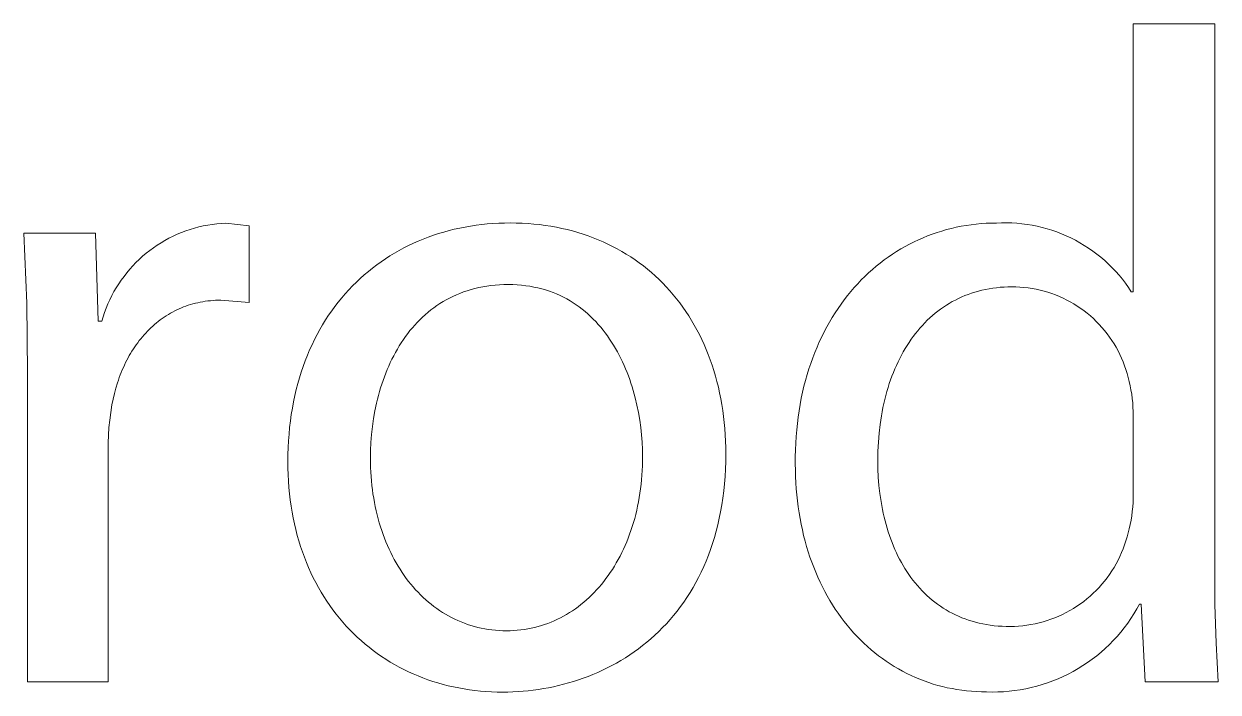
# Model space of a CAD drawing. Header units: millimetres. Extents: x -582 to 3448, y -204 to 2611.
# Drawn here: x 1984.7 to 2036.8, y -27.3 to 1.8 of the extents above; entities that cross this region are included whole.
import ezdxf

# ---------------------------------------------------------------- set-up
doc = ezdxf.new("R2010")
doc.units = ezdxf.units.MM
doc.header["$MEASUREMENT"] = 0
doc.layers.add('Domyślny', color=7, linetype='Continuous', true_color=0x000000)

msp = doc.modelspace()

# ---------------------------------------------------------------- linework, layer by layer
at = {"layer": 'Domyślny', "color": 18, "lineweight": 15, "true_color": 0x000000}
for p, q in [((2033.072, -9.889), (2033.072, 1.774)), ((2033.072, 1.774), (2036.629, 1.774)), ((2036.629, 1.774), (2036.629, -21.82)), ((1991.6, -7.31), (1991.786, -7.24)), ((1991.786, -7.24), (1991.974, -7.176)), ((1991.974, -7.176), (1992.165, -7.118)), ((1992.165, -7.118), (1992.357, -7.067)), ((1992.357, -7.067), (1992.551, -7.022)), ((1992.551, -7.022), (1992.747, -6.984)), ((1992.747, -6.984), (1992.943, -6.953)), ((1992.943, -6.953), (1993.141, -6.929)), ((1993.141, -6.929), (1993.339, -6.911)), ((1993.339, -6.911), (1993.538, -6.9)), ((1993.538, -6.9), (1994.545, -7.021)), ((1994.545, -7.021), (1994.545, -10.362)), ((2003.03, -7.289), (2003.26, -7.226)), ((2003.26, -7.226), (2003.492, -7.169)), ((2003.492, -7.169), (2003.726, -7.116)), ((2003.726, -7.116), (2003.963, -7.07)), ((2003.963, -7.07), (2004.201, -7.028)), ((2004.201, -7.028), (2004.442, -6.992)), ((2004.442, -6.992), (2004.685, -6.962)), ((2004.685, -6.962), (2004.93, -6.937)), ((2004.93, -6.937), (2005.177, -6.917)), ((2005.177, -6.917), (2005.425, -6.903)), ((2005.425, -6.903), (2005.676, -6.895)), ((2005.676, -6.895), (2005.928, -6.892)), ((2005.928, -6.892), (2006.19, -6.895)), ((2006.19, -6.895), (2006.448, -6.904)), ((2006.448, -6.904), (2006.705, -6.919)), ((2006.705, -6.919), (2006.958, -6.939)), ((2006.958, -6.939), (2007.208, -6.966)), ((2007.208, -6.966), (2007.456, -6.998)), ((2007.456, -6.998), (2007.701, -7.035)), ((2007.701, -7.035), (2007.942, -7.079)), ((2007.942, -7.079), (2008.181, -7.128)), ((2008.181, -7.128), (2008.416, -7.182)), ((2008.416, -7.182), (2008.649, -7.242)), ((2008.649, -7.242), (2008.878, -7.308)), ((2024.526, -7.308), (2024.733, -7.243)), ((2024.733, -7.243), (2024.941, -7.183)), ((2024.941, -7.183), (2025.151, -7.129)), ((2025.151, -7.129), (2025.363, -7.08)), ((2025.363, -7.08), (2025.577, -7.037)), ((2025.577, -7.037), (2025.792, -7)), ((2025.792, -7), (2026.009, -6.968)), ((2026.009, -6.968), (2026.227, -6.942)), ((2026.227, -6.942), (2026.447, -6.922)), ((2026.447, -6.922), (2026.668, -6.908)), ((2026.668, -6.908), (2026.89, -6.899)), ((2026.89, -6.899), (2027.114, -6.896)), ((2027.114, -6.896), (2027.337, -6.886)), ((2027.337, -6.886), (2027.56, -6.884)), ((2027.56, -6.884), (2027.783, -6.89)), ((2027.783, -6.89), (2028.005, -6.903)), ((2028.005, -6.903), (2028.228, -6.924)), ((2028.228, -6.924), (2028.449, -6.953)), ((2028.449, -6.953), (2028.669, -6.989)), ((2028.669, -6.989), (2028.888, -7.032)), ((2028.888, -7.032), (2029.105, -7.084)), ((2029.105, -7.084), (2029.32, -7.142)), ((2029.32, -7.142), (2029.533, -7.208)), ((2029.533, -7.208), (2029.744, -7.281)), ((2029.744, -7.281), (2029.952, -7.361)), ((1984.865, -10.388), (1984.734, -7.343)), ((1984.734, -7.343), (1987.848, -7.343)), ((1987.848, -7.343), (1987.968, -11.168)), ((1990.542, -7.862), (1990.71, -7.755)), ((1990.71, -7.755), (1990.882, -7.654)), ((1990.882, -7.654), (1991.057, -7.559)), ((1991.057, -7.559), (1991.235, -7.47)), ((1991.235, -7.47), (1991.416, -7.387)), ((1991.416, -7.387), (1991.6, -7.31)), ((2001.497, -7.877), (2001.708, -7.778)), ((2001.708, -7.778), (2001.921, -7.683)), ((2001.921, -7.683), (2002.138, -7.594)), ((2002.138, -7.594), (2002.357, -7.51)), ((2002.357, -7.51), (2002.579, -7.431)), ((2002.579, -7.431), (2002.803, -7.358)), ((2002.803, -7.358), (2003.03, -7.289)), ((2008.878, -7.308), (2009.104, -7.379)), ((2009.104, -7.379), (2009.327, -7.455)), ((2009.327, -7.455), (2009.546, -7.536)), ((2009.546, -7.536), (2009.762, -7.623)), ((2009.762, -7.623), (2009.975, -7.714)), ((2009.975, -7.714), (2010.184, -7.811)), ((2023.332, -7.811), (2023.525, -7.714)), ((2023.525, -7.714), (2023.721, -7.622)), ((2023.721, -7.622), (2023.919, -7.535)), ((2023.919, -7.535), (2024.119, -7.454)), ((2024.119, -7.454), (2024.322, -7.378)), ((2024.322, -7.378), (2024.526, -7.308)), ((2029.952, -7.361), (2030.158, -7.449)), ((2030.158, -7.449), (2030.36, -7.543)), ((2030.36, -7.543), (2030.559, -7.644)), ((2030.559, -7.644), (2030.754, -7.752)), ((2030.754, -7.752), (2030.945, -7.867)), ((1989.909, -8.344), (1990.061, -8.215)), ((1990.061, -8.215), (1990.217, -8.092)), ((1990.217, -8.092), (1990.378, -7.974)), ((1990.378, -7.974), (1990.542, -7.862)), ((2000.491, -8.452), (2000.686, -8.327)), ((2000.686, -8.327), (2000.884, -8.207)), ((2000.884, -8.207), (2001.085, -8.092)), ((2001.085, -8.092), (2001.29, -7.982)), ((2001.29, -7.982), (2001.497, -7.877)), ((2010.184, -7.811), (2010.39, -7.913)), ((2010.39, -7.913), (2010.593, -8.02)), ((2010.593, -8.02), (2010.791, -8.132)), ((2010.791, -8.132), (2010.986, -8.249)), ((2010.986, -8.249), (2011.178, -8.371)), ((2022.404, -8.375), (2022.585, -8.252)), ((2022.585, -8.252), (2022.767, -8.134)), ((2022.767, -8.134), (2022.953, -8.021)), ((2022.953, -8.021), (2023.141, -7.914)), ((2023.141, -7.914), (2023.332, -7.811)), ((2030.945, -7.867), (2031.133, -7.988)), ((2031.133, -7.988), (2031.316, -8.115)), ((2031.316, -8.115), (2031.495, -8.249)), ((2031.495, -8.249), (2031.669, -8.389)), ((1989.347, -8.908), (1989.481, -8.76)), ((1989.481, -8.76), (1989.619, -8.616)), ((1989.619, -8.616), (1989.762, -8.478)), ((1989.762, -8.478), (1989.909, -8.344)), ((1999.927, -8.857), (2000.112, -8.717)), ((2000.112, -8.717), (2000.3, -8.582)), ((2000.3, -8.582), (2000.491, -8.452)), ((2011.178, -8.371), (2011.366, -8.498)), ((2011.366, -8.498), (2011.55, -8.629)), ((2011.55, -8.629), (2011.73, -8.765)), ((2011.73, -8.765), (2011.906, -8.906)), ((2021.713, -8.917), (2021.881, -8.774)), ((2021.881, -8.774), (2022.053, -8.636)), ((2022.053, -8.636), (2022.227, -8.503)), ((2022.227, -8.503), (2022.404, -8.375)), ((2031.669, -8.389), (2031.838, -8.534)), ((2031.838, -8.534), (2032.002, -8.686)), ((2032.002, -8.686), (2032.16, -8.842)), ((2032.16, -8.842), (2032.314, -9.005)), ((1988.979, -9.378), (1989.097, -9.217)), ((1989.097, -9.217), (1989.219, -9.06)), ((1989.219, -9.06), (1989.347, -8.908)), ((1999.226, -9.465), (1999.395, -9.306)), ((1999.395, -9.306), (1999.569, -9.151)), ((1999.569, -9.151), (1999.746, -9.001)), ((1999.746, -9.001), (1999.927, -8.857)), ((2011.906, -8.906), (2012.079, -9.051)), ((2012.079, -9.051), (2012.247, -9.201)), ((2012.247, -9.201), (2012.412, -9.356)), ((2012.412, -9.356), (2012.572, -9.515)), ((2021.227, -9.376), (2021.386, -9.218)), ((2021.386, -9.218), (2021.548, -9.065)), ((2021.548, -9.065), (2021.713, -8.917)), ((2032.314, -9.005), (2032.461, -9.172)), ((2032.461, -9.172), (2032.603, -9.344)), ((2032.603, -9.344), (2032.739, -9.521)), ((1988.566, -10.058), (1988.661, -9.883)), ((1988.661, -9.883), (1988.761, -9.711)), ((1988.761, -9.711), (1988.867, -9.542)), ((1988.867, -9.542), (1988.979, -9.378)), ((1998.74, -9.973), (1998.898, -9.799)), ((1998.898, -9.799), (1999.06, -9.63)), ((1999.06, -9.63), (1999.226, -9.465)), ((2004.056, -9.844), (2003.895, -9.898)), ((2004.22, -9.794), (2004.056, -9.844)), ((2004.387, -9.749), (2004.22, -9.794)), ((2004.558, -9.709), (2004.387, -9.749)), ((2004.732, -9.675), (2004.558, -9.709)), ((2004.909, -9.645), (2004.732, -9.675)), ((2005.09, -9.62), (2004.909, -9.645)), ((2005.274, -9.601), (2005.09, -9.62)), ((2005.462, -9.587), (2005.274, -9.601)), ((2005.653, -9.579), (2005.462, -9.587)), ((2005.847, -9.576), (2005.653, -9.579)), ((2006.042, -9.579), (2005.847, -9.576)), ((2006.234, -9.588), (2006.042, -9.579)), ((2006.421, -9.603), (2006.234, -9.588)), ((2006.605, -9.624), (2006.421, -9.603)), ((2006.786, -9.65), (2006.605, -9.624)), ((2006.962, -9.682), (2006.786, -9.65)), ((2007.135, -9.72), (2006.962, -9.682)), ((2007.305, -9.762), (2007.135, -9.72)), ((2007.471, -9.81), (2007.305, -9.762)), ((2007.633, -9.863), (2007.471, -9.81)), ((2007.792, -9.921), (2007.633, -9.863)), ((2012.572, -9.515), (2012.729, -9.678)), ((2012.729, -9.678), (2012.881, -9.846)), ((2012.881, -9.846), (2013.029, -10.018)), ((2020.627, -10.055), (2020.772, -9.878)), ((2020.772, -9.878), (2020.92, -9.706)), ((2020.92, -9.706), (2021.072, -9.538)), ((2021.072, -9.538), (2021.227, -9.376)), ((2026.329, -9.86), (2026.179, -9.903)), ((2026.482, -9.821), (2026.329, -9.86)), ((2026.637, -9.787), (2026.482, -9.821)), ((2026.794, -9.757), (2026.637, -9.787)), ((2026.954, -9.732), (2026.794, -9.757)), ((2027.115, -9.711), (2026.954, -9.732)), ((2027.279, -9.695), (2027.115, -9.711)), ((2027.446, -9.683), (2027.279, -9.695)), ((2027.614, -9.676), (2027.446, -9.683)), ((2027.785, -9.674), (2027.614, -9.676)), ((2027.962, -9.676), (2027.785, -9.674)), ((2028.14, -9.685), (2027.962, -9.676)), ((2028.317, -9.699), (2028.14, -9.685)), ((2028.493, -9.72), (2028.317, -9.699)), ((2028.669, -9.746), (2028.493, -9.72)), ((2028.843, -9.779), (2028.669, -9.746)), ((2029.017, -9.817), (2028.843, -9.779)), ((2029.189, -9.862), (2029.017, -9.817)), ((2029.359, -9.912), (2029.189, -9.862)), ((2032.739, -9.521), (2032.868, -9.703)), ((2032.868, -9.703), (2032.992, -9.889)), ((1984.895, -13.436), (1984.865, -10.388)), ((1988.396, -10.418), (1988.478, -10.236)), ((1988.478, -10.236), (1988.566, -10.058)), ((1992.208, -10.389), (1992.103, -10.416)), ((1992.315, -10.364), (1992.208, -10.389)), ((1992.422, -10.341), (1992.315, -10.364)), ((1992.531, -10.321), (1992.422, -10.341)), ((1992.641, -10.304), (1992.531, -10.321)), ((1992.752, -10.289), (1992.641, -10.304)), ((1992.864, -10.277), (1992.752, -10.289)), ((1992.977, -10.267), (1992.864, -10.277)), ((1993.091, -10.261), (1992.977, -10.267)), ((1993.207, -10.256), (1993.091, -10.261)), ((1993.323, -10.255), (1993.207, -10.256)), ((1994.545, -10.362), (1993.323, -10.255)), ((1998.291, -10.523), (1998.437, -10.335)), ((1998.437, -10.335), (1998.586, -10.151)), ((1998.586, -10.151), (1998.74, -9.973)), ((2002.863, -10.404), (2002.729, -10.493)), ((2003.001, -10.319), (2002.863, -10.404)), ((2003.141, -10.238), (2003.001, -10.319)), ((2003.286, -10.161), (2003.141, -10.238)), ((2003.433, -10.089), (2003.286, -10.161)), ((2003.584, -10.021), (2003.433, -10.089)), ((2003.738, -9.957), (2003.584, -10.021)), ((2003.895, -9.898), (2003.738, -9.957)), ((2007.947, -9.984), (2007.792, -9.921)), ((2008.099, -10.052), (2007.947, -9.984)), ((2008.247, -10.124), (2008.099, -10.052)), ((2008.392, -10.201), (2008.247, -10.124)), ((2008.534, -10.282), (2008.392, -10.201)), ((2008.672, -10.367), (2008.534, -10.282)), ((2008.807, -10.457), (2008.672, -10.367)), ((2013.029, -10.018), (2013.173, -10.195)), ((2013.173, -10.195), (2013.313, -10.375)), ((2013.313, -10.375), (2013.449, -10.56)), ((2020.349, -10.422), (2020.486, -10.236)), ((2020.486, -10.236), (2020.627, -10.055)), ((2025.062, -10.394), (2024.933, -10.473)), ((2025.193, -10.318), (2025.062, -10.394)), ((2025.327, -10.247), (2025.193, -10.318)), ((2025.463, -10.179), (2025.327, -10.247)), ((2025.601, -10.116), (2025.463, -10.179)), ((2025.742, -10.056), (2025.601, -10.116)), ((2025.885, -10.001), (2025.742, -10.056)), ((2026.031, -9.95), (2025.885, -10.001)), ((2026.179, -9.903), (2026.031, -9.95)), ((2029.528, -9.968), (2029.359, -9.912)), ((2029.694, -10.029), (2029.528, -9.968)), ((2029.858, -10.097), (2029.694, -10.029)), ((2030.02, -10.17), (2029.858, -10.097)), ((2030.18, -10.248), (2030.02, -10.17)), ((2030.336, -10.332), (2030.18, -10.248)), ((2030.49, -10.421), (2030.336, -10.332)), ((2032.992, -9.889), (2033.072, -9.889)), ((1988.186, -10.977), (1988.25, -10.788)), ((1988.25, -10.788), (1988.32, -10.602)), ((1988.32, -10.602), (1988.396, -10.418)), ((1991.029, -10.877), (1990.939, -10.933)), ((1991.12, -10.824), (1991.029, -10.877)), ((1991.213, -10.773), (1991.12, -10.824)), ((1991.306, -10.724), (1991.213, -10.773)), ((1991.402, -10.677), (1991.306, -10.724)), ((1991.498, -10.633), (1991.402, -10.677)), ((1991.596, -10.591), (1991.498, -10.633)), ((1991.695, -10.551), (1991.596, -10.591)), ((1991.795, -10.514), (1991.695, -10.551)), ((1991.897, -10.479), (1991.795, -10.514)), ((1991.999, -10.446), (1991.897, -10.479)), ((1992.103, -10.416), (1991.999, -10.446)), ((1997.882, -11.115), (1998.014, -10.913)), ((1998.014, -10.913), (1998.15, -10.715)), ((1998.15, -10.715), (1998.291, -10.523)), ((2002.223, -10.887), (2002.105, -10.994)), ((2002.345, -10.783), (2002.223, -10.887)), ((2002.47, -10.682), (2002.345, -10.783)), ((2002.597, -10.585), (2002.47, -10.682)), ((2002.729, -10.493), (2002.597, -10.585)), ((2008.938, -10.55), (2008.807, -10.457)), ((2009.066, -10.648), (2008.938, -10.55)), ((2009.191, -10.749), (2009.066, -10.648)), ((2009.312, -10.854), (2009.191, -10.749)), ((2009.43, -10.963), (2009.312, -10.854)), ((2013.449, -10.56), (2013.58, -10.749)), ((2013.58, -10.749), (2013.707, -10.942)), ((2019.961, -11.008), (2020.086, -10.808)), ((2020.086, -10.808), (2020.216, -10.613)), ((2020.216, -10.613), (2020.349, -10.422)), ((2024.327, -10.925), (2024.214, -11.027)), ((2024.444, -10.827), (2024.327, -10.925)), ((2024.562, -10.733), (2024.444, -10.827)), ((2024.683, -10.643), (2024.562, -10.733)), ((2024.807, -10.556), (2024.683, -10.643)), ((2024.933, -10.473), (2024.807, -10.556)), ((2030.641, -10.515), (2030.49, -10.421)), ((2030.788, -10.614), (2030.641, -10.515)), ((2030.932, -10.718), (2030.788, -10.614)), ((2031.072, -10.827), (2030.932, -10.718)), ((2031.208, -10.941), (2031.072, -10.827)), ((1987.968, -11.168), (1988.13, -11.168)), ((1988.13, -11.168), (1988.186, -10.977)), ((1990.349, -11.383), (1990.27, -11.456)), ((1990.429, -11.312), (1990.349, -11.383)), ((1990.51, -11.244), (1990.429, -11.312)), ((1990.593, -11.178), (1990.51, -11.244)), ((1990.678, -11.113), (1990.593, -11.178)), ((1990.763, -11.051), (1990.678, -11.113)), ((1990.85, -10.991), (1990.763, -11.051)), ((1990.939, -10.933), (1990.85, -10.991)), ((1997.631, -11.532), (1997.754, -11.321)), ((1997.754, -11.321), (1997.882, -11.115)), ((2001.769, -11.337), (2001.663, -11.458)), ((2001.878, -11.22), (2001.769, -11.337)), ((2001.99, -11.105), (2001.878, -11.22)), ((2002.105, -10.994), (2001.99, -11.105)), ((2009.545, -11.075), (2009.43, -10.963)), ((2009.656, -11.19), (2009.545, -11.075)), ((2009.765, -11.309), (2009.656, -11.19)), ((2009.87, -11.431), (2009.765, -11.309)), ((2009.972, -11.556), (2009.87, -11.431)), ((2013.707, -10.942), (2013.829, -11.139)), ((2013.829, -11.139), (2013.947, -11.34)), ((2013.947, -11.34), (2014.06, -11.545)), ((2019.609, -11.634), (2019.722, -11.421)), ((2019.722, -11.421), (2019.84, -11.212)), ((2019.84, -11.212), (2019.961, -11.008)), ((2023.889, -11.351), (2023.785, -11.466)), ((2023.994, -11.24), (2023.889, -11.351)), ((2024.103, -11.131), (2023.994, -11.24)), ((2024.214, -11.027), (2024.103, -11.131)), ((2031.341, -11.059), (2031.208, -10.941)), ((2031.469, -11.182), (2031.341, -11.059)), ((2031.593, -11.309), (2031.469, -11.182)), ((2031.713, -11.441), (2031.593, -11.309)), ((2031.828, -11.576), (2031.713, -11.441)), ((1989.829, -11.932), (1989.761, -12.017)), ((1989.899, -11.847), (1989.829, -11.932)), ((1989.97, -11.765), (1989.899, -11.847)), ((1990.043, -11.685), (1989.97, -11.765)), ((1990.117, -11.606), (1990.043, -11.685)), ((1990.193, -11.53), (1990.117, -11.606)), ((1990.27, -11.456), (1990.193, -11.53)), ((1997.29, -12.193), (1997.399, -11.968)), ((1997.399, -11.968), (1997.513, -11.748)), ((1997.513, -11.748), (1997.631, -11.532)), ((2001.364, -11.839), (2001.271, -11.972)), ((2001.461, -11.709), (2001.364, -11.839)), ((2001.56, -11.582), (2001.461, -11.709)), ((2001.663, -11.458), (2001.56, -11.582)), ((2010.071, -11.683), (2009.972, -11.556)), ((2010.166, -11.814), (2010.071, -11.683)), ((2010.259, -11.947), (2010.166, -11.814)), ((2010.348, -12.082), (2010.259, -11.947)), ((2014.06, -11.545), (2014.169, -11.754)), ((2014.169, -11.754), (2014.273, -11.966)), ((2014.273, -11.966), (2014.373, -12.182)), ((2019.396, -12.074), (2019.501, -11.852)), ((2019.501, -11.852), (2019.609, -11.634)), ((2023.399, -11.959), (2023.309, -12.09)), ((2023.492, -11.831), (2023.399, -11.959)), ((2023.587, -11.706), (2023.492, -11.831)), ((2023.685, -11.585), (2023.587, -11.706)), ((2023.785, -11.466), (2023.685, -11.585)), ((2031.938, -11.715), (2031.828, -11.576)), ((2032.044, -11.858), (2031.938, -11.715)), ((2032.145, -12.004), (2032.044, -11.858)), ((1989.444, -12.474), (1989.386, -12.57)), ((1989.504, -12.379), (1989.444, -12.474)), ((1989.566, -12.286), (1989.504, -12.379)), ((1989.63, -12.195), (1989.566, -12.286)), ((1989.695, -12.105), (1989.63, -12.195)), ((1989.761, -12.017), (1989.695, -12.105)), ((1997.087, -12.655), (1997.186, -12.422)), ((1997.186, -12.422), (1997.29, -12.193)), ((2001.009, -12.385), (2000.928, -12.528)), ((2001.093, -12.245), (2001.009, -12.385)), ((2001.181, -12.107), (2001.093, -12.245)), ((2001.271, -11.972), (2001.181, -12.107)), ((2010.435, -12.22), (2010.348, -12.082)), ((2010.518, -12.361), (2010.435, -12.22)), ((2010.598, -12.503), (2010.518, -12.361)), ((2014.373, -12.182), (2014.468, -12.403)), ((2014.468, -12.403), (2014.558, -12.626)), ((2019.201, -12.531), (2019.297, -12.3)), ((2019.297, -12.3), (2019.396, -12.074)), ((2023.138, -12.362), (2023.056, -12.502)), ((2023.222, -12.225), (2023.138, -12.362)), ((2023.309, -12.09), (2023.222, -12.225)), ((2032.24, -12.154), (2032.145, -12.004)), ((2032.331, -12.306), (2032.24, -12.154)), ((2032.416, -12.462), (2032.331, -12.306)), ((2032.496, -12.621), (2032.416, -12.462)), ((1989.168, -12.973), (1989.117, -13.077)), ((1989.22, -12.87), (1989.168, -12.973)), ((1989.273, -12.768), (1989.22, -12.87)), ((1989.329, -12.669), (1989.273, -12.768)), ((1989.386, -12.57), (1989.329, -12.669)), ((1996.905, -13.136), (1996.994, -12.893)), ((1996.994, -12.893), (1997.087, -12.655)), ((2000.702, -12.971), (2000.633, -13.122)), ((2000.775, -12.821), (2000.702, -12.971)), ((2000.85, -12.674), (2000.775, -12.821)), ((2000.928, -12.528), (2000.85, -12.674)), ((2010.676, -12.648), (2010.598, -12.503)), ((2010.75, -12.794), (2010.676, -12.648)), ((2010.821, -12.943), (2010.75, -12.794)), ((2010.89, -13.093), (2010.821, -12.943)), ((2014.558, -12.626), (2014.643, -12.854)), ((2014.643, -12.854), (2014.724, -13.085)), ((2018.944, -13.248), (2019.025, -13.005)), ((2019.025, -13.005), (2019.111, -12.766)), ((2019.111, -12.766), (2019.201, -12.531)), ((2022.828, -12.94), (2022.757, -13.092)), ((2022.901, -12.791), (2022.828, -12.94)), ((2022.977, -12.645), (2022.901, -12.791)), ((2023.056, -12.502), (2022.977, -12.645)), ((2032.57, -12.782), (2032.496, -12.621)), ((2032.639, -12.946), (2032.57, -12.782)), ((2032.702, -13.112), (2032.639, -12.946)), ((1984.895, -26.87), (1984.895, -13.436)), ((1988.933, -13.511), (1988.891, -13.623)), ((1988.976, -13.4), (1988.933, -13.511)), ((1989.022, -13.291), (1988.976, -13.4)), ((1989.069, -13.183), (1989.022, -13.291)), ((1989.117, -13.077), (1989.069, -13.183)), ((1996.743, -13.633), (1996.821, -13.382)), ((1996.821, -13.382), (1996.905, -13.136)), ((2000.504, -13.432), (2000.443, -13.589)), ((2000.567, -13.276), (2000.504, -13.432)), ((2000.633, -13.122), (2000.567, -13.276)), ((2010.955, -13.244), (2010.89, -13.093)), ((2011.017, -13.398), (2010.955, -13.244)), ((2011.077, -13.552), (2011.017, -13.398)), ((2014.724, -13.085), (2014.8, -13.319)), ((2014.8, -13.319), (2014.87, -13.557)), ((2018.796, -13.747), (2018.867, -13.496)), ((2018.867, -13.496), (2018.944, -13.248)), ((2022.625, -13.403), (2022.563, -13.562)), ((2022.69, -13.246), (2022.625, -13.403)), ((2022.757, -13.092), (2022.69, -13.246)), ((2032.76, -13.28), (2032.702, -13.112)), ((2032.812, -13.45), (2032.76, -13.28)), ((2032.858, -13.621), (2032.812, -13.45)), ((1988.813, -13.851), (1988.742, -14.085)), ((1988.851, -13.736), (1988.813, -13.851)), ((1988.891, -13.623), (1988.851, -13.736)), ((1996.603, -14.148), (1996.67, -13.889)), ((1996.67, -13.889), (1996.743, -13.633)), ((2000.332, -13.909), (2000.28, -14.071)), ((2000.386, -13.748), (2000.332, -13.909)), ((2000.443, -13.589), (2000.386, -13.748)), ((2011.134, -13.708), (2011.077, -13.552)), ((2011.188, -13.865), (2011.134, -13.708)), ((2011.239, -14.023), (2011.188, -13.865)), ((2011.287, -14.182), (2011.239, -14.023)), ((2014.87, -13.557), (2014.936, -13.799)), ((2014.936, -13.799), (2014.997, -14.043)), ((2014.997, -14.043), (2015.053, -14.291)), ((2018.668, -14.263), (2018.729, -14.003)), ((2018.729, -14.003), (2018.796, -13.747)), ((2022.447, -13.889), (2022.394, -14.056)), ((2022.504, -13.725), (2022.447, -13.889)), ((2022.563, -13.562), (2022.504, -13.725)), ((2032.898, -13.794), (2032.858, -13.621)), ((2032.941, -13.977), (2032.898, -13.794)), ((2032.979, -14.161), (2032.941, -13.977)), ((1988.621, -14.569), (1988.572, -14.818)), ((1988.678, -14.324), (1988.621, -14.569)), ((1988.742, -14.085), (1988.678, -14.324)), ((1996.484, -14.68), (1996.541, -14.412)), ((1996.541, -14.412), (1996.603, -14.148)), ((2000.143, -14.566), (2000.103, -14.733)), ((2000.186, -14.4), (2000.143, -14.566)), ((2000.231, -14.235), (2000.186, -14.4)), ((2000.28, -14.071), (2000.231, -14.235)), ((2011.375, -14.502), (2011.287, -14.182)), ((2011.452, -14.824), (2011.375, -14.502)), ((2015.053, -14.291), (2015.103, -14.543)), ((2015.103, -14.543), (2015.149, -14.797)), ((2018.561, -14.794), (2018.612, -14.526)), ((2018.612, -14.526), (2018.668, -14.263)), ((2022.296, -14.398), (2022.252, -14.572)), ((2022.344, -14.226), (2022.296, -14.398)), ((2022.394, -14.056), (2022.344, -14.226)), ((2033.01, -14.347), (2032.979, -14.161)), ((2033.035, -14.533), (2033.01, -14.347)), ((2033.054, -14.72), (2033.035, -14.533)), ((1988.572, -14.818), (1988.518, -15.146)), ((1996.388, -15.229), (1996.433, -14.953)), ((1996.433, -14.953), (1996.484, -14.68)), ((2000.031, -15.071), (1999.971, -15.412)), ((2000.103, -14.733), (2000.031, -15.071)), ((2011.519, -15.148), (2011.452, -14.824)), ((2015.149, -14.797), (2015.189, -15.055)), ((2015.189, -15.055), (2015.224, -15.316)), ((2018.475, -15.341), (2018.515, -15.066)), ((2018.515, -15.066), (2018.561, -14.794)), ((2022.171, -14.928), (2022.136, -15.109)), ((2022.21, -14.749), (2022.171, -14.928)), ((2022.252, -14.572), (2022.21, -14.749)), ((2033.066, -14.908), (2033.054, -14.72)), ((2033.072, -15.096), (2033.066, -14.908)), ((1988.475, -15.475), (1988.442, -15.805)), ((1988.518, -15.146), (1988.475, -15.475)), ((1996.315, -15.795), (1996.349, -15.51)), ((1996.349, -15.51), (1996.388, -15.229)), ((1999.971, -15.412), (1999.922, -15.756)), ((2011.574, -15.472), (2011.519, -15.148)), ((2011.62, -15.795), (2011.574, -15.472)), ((2015.224, -15.316), (2015.254, -15.58)), ((2015.254, -15.58), (2015.278, -15.847)), ((2018.44, -15.621), (2018.475, -15.341)), ((2022.074, -15.477), (2022.047, -15.664)), ((2022.103, -15.292), (2022.074, -15.477)), ((2022.136, -15.109), (2022.103, -15.292)), ((2033.072, -15.284), (2033.072, -15.096)), ((2033.072, -18.679), (2033.072, -15.284)), ((1988.442, -15.805), (1988.421, -16.137)), ((1996.266, -16.376), (1996.288, -16.083)), ((1996.288, -16.083), (1996.315, -15.795)), ((1999.884, -16.102), (1999.856, -16.45)), ((1999.922, -15.756), (1999.884, -16.102)), ((2011.654, -16.117), (2011.62, -15.795)), ((2011.679, -16.436), (2011.654, -16.117)), ((2015.278, -15.847), (2015.298, -16.117)), ((2015.298, -16.117), (2015.311, -16.39)), ((2018.387, -16.191), (2018.411, -15.904)), ((2018.411, -15.904), (2018.44, -15.621)), ((2022.003, -16.045), (2021.972, -16.433)), ((2022.047, -15.664), (2022.003, -16.045)), ((1988.421, -16.137), (1988.411, -16.469)), ((1988.411, -16.469), (1988.411, -26.87)), ((1996.251, -16.673), (1996.266, -16.376)), ((1999.856, -16.45), (1999.84, -16.798)), ((2011.694, -16.753), (2011.679, -16.436)), ((2015.311, -16.39), (2015.32, -16.665)), ((2018.357, -16.777), (2018.369, -16.482)), ((2018.369, -16.482), (2018.387, -16.191)), ((2021.972, -16.433), (2021.953, -16.828)), ((1996.238, -17.279), (1996.241, -16.974)), ((1996.241, -16.974), (1996.251, -16.673)), ((1999.84, -16.798), (1999.835, -17.145)), ((1999.835, -17.145), (1999.837, -17.344)), ((2011.699, -17.065), (2011.694, -16.753)), ((2011.697, -17.27), (2011.699, -17.065)), ((2015.322, -16.944), (2015.319, -17.279)), ((2015.32, -16.665), (2015.322, -16.944)), ((2018.35, -17.075), (2018.357, -16.777)), ((2018.35, -17.377), (2018.35, -17.075)), ((2021.953, -16.828), (2021.947, -17.23)), ((1996.241, -17.566), (1996.238, -17.279)), ((1996.25, -17.85), (1996.241, -17.566)), ((1999.837, -17.344), (1999.842, -17.542)), ((1999.842, -17.542), (1999.851, -17.738)), ((2011.669, -17.875), (2011.682, -17.675)), ((2011.682, -17.675), (2011.691, -17.474)), ((2011.691, -17.474), (2011.697, -17.27)), ((2015.308, -17.609), (2015.29, -17.933)), ((2015.319, -17.279), (2015.308, -17.609)), ((2018.353, -17.655), (2018.35, -17.377)), ((2018.361, -17.929), (2018.353, -17.655)), ((2021.947, -17.23), (2021.952, -17.598)), ((2021.952, -17.598), (2021.969, -17.961)), ((1996.265, -18.13), (1996.25, -17.85)), ((1996.285, -18.407), (1996.265, -18.13)), ((1999.851, -17.738), (1999.863, -17.933)), ((1999.863, -17.933), (1999.879, -18.125)), ((1999.879, -18.125), (1999.899, -18.316)), ((2011.633, -18.269), (2011.653, -18.073)), ((2011.653, -18.073), (2011.669, -17.875)), ((2015.29, -17.933), (2015.265, -18.25)), ((2018.374, -18.2), (2018.361, -17.929)), ((2018.392, -18.469), (2018.374, -18.2)), ((2021.969, -17.961), (2021.997, -18.32)), ((1996.312, -18.681), (1996.285, -18.407)), ((1996.343, -18.95), (1996.312, -18.681)), ((1999.899, -18.316), (1999.921, -18.506)), ((1999.921, -18.506), (1999.947, -18.693)), ((1999.947, -18.693), (1999.977, -18.878)), ((2011.552, -18.844), (2011.583, -18.654)), ((2011.583, -18.654), (2011.609, -18.463)), ((2011.609, -18.463), (2011.633, -18.269)), ((2015.233, -18.562), (2015.195, -18.868)), ((2015.265, -18.25), (2015.233, -18.562)), ((2018.415, -18.734), (2018.392, -18.469)), ((2018.443, -18.996), (2018.415, -18.734)), ((2021.997, -18.32), (2022.037, -18.673)), ((2022.037, -18.673), (2022.087, -19.021)), ((2033.074, -18.872), (2033.072, -18.679)), ((1996.381, -19.217), (1996.343, -18.95)), ((1996.424, -19.479), (1996.381, -19.217)), ((1999.977, -18.878), (2000.009, -19.062)), ((2000.009, -19.062), (2000.045, -19.243)), ((2000.045, -19.243), (2000.085, -19.422)), ((2011.441, -19.399), (2011.481, -19.216)), ((2011.481, -19.216), (2011.519, -19.031)), ((2011.519, -19.031), (2011.552, -18.844)), ((2015.15, -19.168), (2015.098, -19.463)), ((2015.195, -18.868), (2015.15, -19.168)), ((2018.477, -19.255), (2018.443, -18.996)), ((2018.515, -19.511), (2018.477, -19.255)), ((2022.087, -19.021), (2022.117, -19.193)), ((2022.117, -19.193), (2022.149, -19.362)), ((2033.057, -19.258), (2033.069, -19.065)), ((2033.069, -19.065), (2033.074, -18.872)), ((1996.472, -19.738), (1996.424, -19.479)), ((1996.526, -19.994), (1996.472, -19.738)), ((2000.085, -19.422), (2000.127, -19.599)), ((2000.127, -19.599), (2000.172, -19.775)), ((2000.172, -19.775), (2000.221, -19.947)), ((2011.301, -19.933), (2011.351, -19.758)), ((2011.351, -19.758), (2011.398, -19.58)), ((2011.398, -19.58), (2011.441, -19.399)), ((2015.04, -19.751), (2014.976, -20.034)), ((2015.098, -19.463), (2015.04, -19.751)), ((2018.558, -19.764), (2018.515, -19.511)), ((2018.606, -20.013), (2018.558, -19.764)), ((2022.149, -19.362), (2022.184, -19.531)), ((2022.184, -19.531), (2022.222, -19.697)), ((2022.222, -19.697), (2022.263, -19.862)), ((2032.981, -19.832), (2033.013, -19.642)), ((2033.013, -19.642), (2033.038, -19.45)), ((2033.038, -19.45), (2033.057, -19.258)), ((1996.585, -20.245), (1996.526, -19.994)), ((1996.65, -20.493), (1996.585, -20.245)), ((2000.221, -19.947), (2000.273, -20.118)), ((2000.273, -20.118), (2000.328, -20.286)), ((2000.328, -20.286), (2000.386, -20.452)), ((2011.132, -20.445), (2011.191, -20.277)), ((2011.191, -20.277), (2011.247, -20.107)), ((2011.247, -20.107), (2011.301, -19.933)), ((2014.976, -20.034), (2014.906, -20.311)), ((2018.658, -20.259), (2018.606, -20.013)), ((2018.715, -20.502), (2018.658, -20.259)), ((2022.263, -19.862), (2022.307, -20.025)), ((2022.307, -20.025), (2022.353, -20.185)), ((2022.353, -20.185), (2022.402, -20.344)), ((2032.858, -20.386), (2032.898, -20.209)), ((2032.898, -20.209), (2032.943, -20.021)), ((2032.943, -20.021), (2032.981, -19.832)), ((1996.719, -20.737), (1996.65, -20.493)), ((1996.794, -20.978), (1996.719, -20.737)), ((2000.386, -20.452), (2000.447, -20.615)), ((2000.447, -20.615), (2000.511, -20.776)), ((2000.511, -20.776), (2000.577, -20.935)), ((2010.936, -20.934), (2011.004, -20.774)), ((2011.004, -20.774), (2011.069, -20.611)), ((2011.069, -20.611), (2011.132, -20.445)), ((2014.829, -20.582), (2014.747, -20.848)), ((2014.906, -20.311), (2014.829, -20.582)), ((2018.777, -20.741), (2018.715, -20.502)), ((2018.844, -20.976), (2018.777, -20.741)), ((2022.402, -20.344), (2022.454, -20.501)), ((2022.454, -20.501), (2022.509, -20.656)), ((2022.509, -20.656), (2022.567, -20.808)), ((2022.567, -20.808), (2022.628, -20.959)), ((2032.704, -20.907), (2032.762, -20.735)), ((2032.762, -20.735), (2032.813, -20.562)), ((2032.813, -20.562), (2032.858, -20.386)), ((1996.874, -21.214), (1996.794, -20.978)), ((1996.958, -21.447), (1996.874, -21.214)), ((2000.577, -20.935), (2000.647, -21.091)), ((2000.647, -21.091), (2000.72, -21.244)), ((2000.72, -21.244), (2000.795, -21.394)), ((2010.714, -21.398), (2010.791, -21.246)), ((2010.791, -21.246), (2010.865, -21.092)), ((2010.865, -21.092), (2010.936, -20.934)), ((2014.659, -21.108), (2014.566, -21.362)), ((2014.747, -20.848), (2014.659, -21.108)), ((2018.914, -21.209), (2018.844, -20.976)), ((2018.99, -21.437), (2018.914, -21.209)), ((2022.628, -20.959), (2022.691, -21.107)), ((2022.691, -21.107), (2022.757, -21.252)), ((2022.757, -21.252), (2022.826, -21.396)), ((2032.498, -21.41), (2032.573, -21.245)), ((2032.573, -21.245), (2032.641, -21.077)), ((2032.641, -21.077), (2032.704, -20.907)), ((1997.048, -21.675), (1996.958, -21.447)), ((1997.143, -21.9), (1997.048, -21.675)), ((2000.795, -21.394), (2000.874, -21.542)), ((2000.874, -21.542), (2000.955, -21.687)), ((2000.955, -21.687), (2001.038, -21.83)), ((2001.038, -21.83), (2001.125, -21.969)), ((2010.378, -21.977), (2010.466, -21.837)), ((2010.466, -21.837), (2010.551, -21.693)), ((2010.551, -21.693), (2010.634, -21.547)), ((2010.634, -21.547), (2010.714, -21.398)), ((2014.362, -21.854), (2014.252, -22.091)), ((2014.467, -21.611), (2014.362, -21.854)), ((2014.566, -21.362), (2014.467, -21.611)), ((2019.069, -21.662), (2018.99, -21.437)), ((2019.153, -21.884), (2019.069, -21.662)), ((2022.826, -21.396), (2022.898, -21.537)), ((2022.898, -21.537), (2022.972, -21.675)), ((2022.972, -21.675), (2023.05, -21.811)), ((2023.05, -21.811), (2023.13, -21.944)), ((2032.241, -21.889), (2032.332, -21.733)), ((2032.332, -21.733), (2032.418, -21.573)), ((2032.418, -21.573), (2032.498, -21.41)), ((2036.629, -21.82), (2036.638, -23.503)), ((1997.242, -22.121), (1997.143, -21.9)), ((1997.346, -22.337), (1997.242, -22.121)), ((1997.455, -22.55), (1997.346, -22.337)), ((2001.125, -21.969), (2001.214, -22.105)), ((2001.214, -22.105), (2001.306, -22.239)), ((2001.306, -22.239), (2001.4, -22.369)), ((2001.4, -22.369), (2001.497, -22.497)), ((2010.099, -22.379), (2010.195, -22.248)), ((2010.195, -22.248), (2010.288, -22.114)), ((2010.288, -22.114), (2010.378, -21.977)), ((2014.137, -22.323), (2014.018, -22.549)), ((2014.252, -22.091), (2014.137, -22.323)), ((2019.242, -22.101), (2019.153, -21.884)), ((2019.334, -22.315), (2019.242, -22.101)), ((2019.431, -22.525), (2019.334, -22.315)), ((2023.13, -21.944), (2023.213, -22.074)), ((2023.213, -22.074), (2023.299, -22.201)), ((2023.299, -22.201), (2023.388, -22.326)), ((2023.388, -22.326), (2023.479, -22.448)), ((2031.826, -22.483), (2031.937, -22.34)), ((2031.937, -22.34), (2032.044, -22.193)), ((2032.044, -22.193), (2032.145, -22.043)), ((2032.145, -22.043), (2032.241, -21.889)), ((1997.568, -22.758), (1997.455, -22.55)), ((1997.686, -22.963), (1997.568, -22.758)), ((2001.497, -22.497), (2001.597, -22.621)), ((2001.597, -22.621), (2001.699, -22.742)), ((2001.699, -22.742), (2001.804, -22.86)), ((2001.804, -22.86), (2001.911, -22.974)), ((2009.584, -22.985), (2009.692, -22.87)), ((2009.692, -22.87), (2009.797, -22.752)), ((2009.797, -22.752), (2009.9, -22.631)), ((2009.9, -22.631), (2010.001, -22.507)), ((2010.001, -22.507), (2010.099, -22.379)), ((2013.893, -22.77), (2013.763, -22.985)), ((2014.018, -22.549), (2013.893, -22.77)), ((2019.531, -22.732), (2019.431, -22.525)), ((2019.636, -22.934), (2019.531, -22.732)), ((2023.479, -22.448), (2023.574, -22.567)), ((2023.574, -22.567), (2023.671, -22.683)), ((2023.671, -22.683), (2023.771, -22.796)), ((2023.771, -22.796), (2023.874, -22.905)), ((2031.334, -23.015), (2031.463, -22.888)), ((2031.463, -22.888), (2031.589, -22.757)), ((2031.589, -22.757), (2031.71, -22.622)), ((2031.71, -22.622), (2031.826, -22.483)), ((1997.808, -23.163), (1997.686, -22.963)), ((1997.935, -23.359), (1997.808, -23.163)), ((1998.066, -23.55), (1997.935, -23.359)), ((2001.911, -22.974), (2002.02, -23.086)), ((2002.02, -23.086), (2002.132, -23.193)), ((2002.132, -23.193), (2002.246, -23.298)), ((2002.246, -23.298), (2002.362, -23.399)), ((2002.362, -23.399), (2002.481, -23.496)), ((2009.011, -23.506), (2009.13, -23.409)), ((2009.13, -23.409), (2009.247, -23.308)), ((2009.247, -23.308), (2009.361, -23.204)), ((2009.361, -23.204), (2009.474, -23.096)), ((2009.474, -23.096), (2009.584, -22.985)), ((2013.49, -23.399), (2013.347, -23.598)), ((2013.629, -23.195), (2013.49, -23.399)), ((2013.763, -22.985), (2013.629, -23.195)), ((2019.745, -23.132), (2019.636, -22.934)), ((2019.858, -23.327), (2019.745, -23.132)), ((2019.974, -23.517), (2019.858, -23.327)), ((2023.874, -22.905), (2023.979, -23.012)), ((2023.979, -23.012), (2024.088, -23.115)), ((2024.088, -23.115), (2024.199, -23.215)), ((2024.199, -23.215), (2024.313, -23.312)), ((2024.313, -23.312), (2024.43, -23.405)), ((2024.43, -23.405), (2024.55, -23.494)), ((2030.774, -23.474), (2030.919, -23.367)), ((2030.919, -23.367), (2031.061, -23.254)), ((2031.061, -23.254), (2031.2, -23.137)), ((2031.2, -23.137), (2031.334, -23.015)), ((1998.201, -23.738), (1998.066, -23.55)), ((1998.34, -23.921), (1998.201, -23.738)), ((1998.484, -24.099), (1998.34, -23.921)), ((2002.481, -23.496), (2002.602, -23.59)), ((2002.602, -23.59), (2002.725, -23.68)), ((2002.725, -23.68), (2002.851, -23.767)), ((2002.851, -23.767), (2002.978, -23.85)), ((2002.978, -23.85), (2003.108, -23.929)), ((2003.108, -23.929), (2003.24, -24.004)), ((2008.254, -24.011), (2008.385, -23.936)), ((2008.385, -23.936), (2008.514, -23.858)), ((2008.514, -23.858), (2008.641, -23.775)), ((2008.641, -23.775), (2008.767, -23.689)), ((2008.767, -23.689), (2008.89, -23.599)), ((2008.89, -23.599), (2009.011, -23.506)), ((2013.199, -23.791), (2013.048, -23.979)), ((2013.347, -23.598), (2013.199, -23.791)), ((2020.094, -23.704), (2019.974, -23.517)), ((2020.218, -23.886), (2020.094, -23.704)), ((2020.346, -24.064), (2020.218, -23.886)), ((2024.55, -23.494), (2024.672, -23.58)), ((2024.672, -23.58), (2024.798, -23.663)), ((2024.798, -23.663), (2024.926, -23.742)), ((2024.926, -23.742), (2025.057, -23.817)), ((2025.057, -23.817), (2025.191, -23.888)), ((2025.191, -23.888), (2025.328, -23.955)), ((2029.83, -24.011), (2029.995, -23.936)), ((2029.995, -23.936), (2030.157, -23.854)), ((2030.157, -23.854), (2030.316, -23.767)), ((2030.316, -23.767), (2030.472, -23.675)), ((2030.472, -23.675), (2030.624, -23.577)), ((2030.624, -23.577), (2030.774, -23.474)), ((2033.109, -23.909), (2032.976, -24.116)), ((2033.235, -23.699), (2033.109, -23.909)), ((2033.354, -23.484), (2033.235, -23.699)), ((2033.421, -23.484), (2033.354, -23.484)), ((2033.596, -26.866), (2033.421, -23.484)), ((2036.638, -23.503), (2036.687, -25.185)), ((1998.632, -24.274), (1998.484, -24.099)), ((1998.783, -24.443), (1998.632, -24.274)), ((1998.939, -24.609), (1998.783, -24.443)), ((2003.24, -24.004), (2003.374, -24.075)), ((2003.374, -24.075), (2003.509, -24.143)), ((2003.509, -24.143), (2003.647, -24.206)), ((2003.647, -24.206), (2003.787, -24.265)), ((2003.787, -24.265), (2003.929, -24.321)), ((2003.929, -24.321), (2004.072, -24.372)), ((2004.072, -24.372), (2004.218, -24.419)), ((2004.218, -24.419), (2004.365, -24.462)), ((2007.139, -24.464), (2007.285, -24.422)), ((2007.285, -24.422), (2007.428, -24.375)), ((2007.428, -24.375), (2007.57, -24.325)), ((2007.57, -24.325), (2007.71, -24.27)), ((2007.71, -24.27), (2007.849, -24.211)), ((2007.849, -24.211), (2007.986, -24.148)), ((2007.986, -24.148), (2008.12, -24.082)), ((2008.12, -24.082), (2008.254, -24.011)), ((2012.732, -24.339), (2012.569, -24.511)), ((2012.892, -24.162), (2012.732, -24.339)), ((2013.048, -23.979), (2012.892, -24.162)), ((2020.477, -24.238), (2020.346, -24.064)), ((2020.612, -24.407), (2020.477, -24.238)), ((2020.751, -24.572), (2020.612, -24.407)), ((2025.328, -23.955), (2025.467, -24.019)), ((2025.467, -24.019), (2025.61, -24.078)), ((2025.61, -24.078), (2025.755, -24.134)), ((2025.755, -24.134), (2025.903, -24.185)), ((2025.903, -24.185), (2026.054, -24.233)), ((2026.054, -24.233), (2026.207, -24.276)), ((2026.207, -24.276), (2026.364, -24.314)), ((2026.364, -24.314), (2026.523, -24.349)), ((2026.523, -24.349), (2026.685, -24.379)), ((2026.685, -24.379), (2026.85, -24.404)), ((2026.85, -24.404), (2027.018, -24.426)), ((2027.018, -24.426), (2027.189, -24.442)), ((2027.189, -24.442), (2027.362, -24.454)), ((2027.362, -24.454), (2027.538, -24.461)), ((2027.718, -24.463), (2027.899, -24.459)), ((2027.899, -24.459), (2028.08, -24.449)), ((2028.08, -24.449), (2028.26, -24.432)), ((2028.26, -24.432), (2028.44, -24.409)), ((2028.44, -24.409), (2028.619, -24.381)), ((2028.619, -24.381), (2028.797, -24.346)), ((2028.797, -24.346), (2028.974, -24.305)), ((2028.974, -24.305), (2029.149, -24.258)), ((2029.149, -24.258), (2029.322, -24.205)), ((2029.322, -24.205), (2029.493, -24.146)), ((2029.493, -24.146), (2029.663, -24.082)), ((2029.663, -24.082), (2029.83, -24.011)), ((2032.835, -24.317), (2032.688, -24.514)), ((2032.976, -24.116), (2032.835, -24.317)), ((1999.099, -24.77), (1998.939, -24.609)), ((1999.262, -24.926), (1999.099, -24.77)), ((1999.429, -25.078), (1999.262, -24.926)), ((2004.365, -24.462), (2004.514, -24.5)), ((2004.514, -24.5), (2004.665, -24.534)), ((2004.665, -24.534), (2004.817, -24.564)), ((2004.817, -24.564), (2004.972, -24.589)), ((2004.972, -24.589), (2005.127, -24.61)), ((2005.127, -24.61), (2005.285, -24.626)), ((2005.285, -24.626), (2005.444, -24.638)), ((2005.444, -24.638), (2005.605, -24.645)), ((2005.605, -24.645), (2005.767, -24.647)), ((2005.767, -24.647), (2005.925, -24.645)), ((2005.925, -24.645), (2006.081, -24.638)), ((2006.081, -24.638), (2006.237, -24.627)), ((2006.237, -24.627), (2006.391, -24.61)), ((2006.391, -24.61), (2006.543, -24.59)), ((2006.543, -24.59), (2006.695, -24.565)), ((2006.695, -24.565), (2006.844, -24.536)), ((2006.844, -24.536), (2006.993, -24.502)), ((2006.993, -24.502), (2007.139, -24.464)), ((2012.231, -24.839), (2012.056, -24.994)), ((2012.401, -24.677), (2012.231, -24.839)), ((2012.569, -24.511), (2012.401, -24.677)), ((2020.892, -24.733), (2020.751, -24.572)), ((2021.038, -24.89), (2020.892, -24.733)), ((2021.186, -25.042), (2021.038, -24.89)), ((2027.538, -24.461), (2027.718, -24.463)), ((2032.374, -24.892), (2032.208, -25.073)), ((2032.534, -24.706), (2032.374, -24.892)), ((2032.688, -24.514), (2032.534, -24.706)), ((1999.6, -25.225), (1999.429, -25.078)), ((1999.774, -25.367), (1999.6, -25.225)), ((1999.952, -25.505), (1999.774, -25.367)), ((2011.514, -25.431), (2011.327, -25.566)), ((2011.698, -25.29), (2011.514, -25.431)), ((2011.879, -25.145), (2011.698, -25.29)), ((2012.056, -24.994), (2011.879, -25.145)), ((2021.338, -25.19), (2021.186, -25.042)), ((2021.493, -25.333), (2021.338, -25.19)), ((2021.651, -25.471), (2021.493, -25.333)), ((2021.813, -25.605), (2021.651, -25.471)), ((2031.857, -25.417), (2031.673, -25.58)), ((2032.036, -25.248), (2031.857, -25.417)), ((2032.208, -25.073), (2032.036, -25.248)), ((2036.687, -25.185), (2036.776, -26.866)), ((2000.133, -25.638), (1999.952, -25.505)), ((2000.318, -25.766), (2000.133, -25.638)), ((2000.506, -25.889), (2000.318, -25.766)), ((2000.698, -26.008), (2000.506, -25.889)), ((2000.892, -26.122), (2000.698, -26.008)), ((2010.75, -25.939), (2010.553, -26.054)), ((2010.945, -25.82), (2010.75, -25.939)), ((2011.138, -25.695), (2010.945, -25.82)), ((2011.327, -25.566), (2011.138, -25.695)), ((2021.977, -25.734), (2021.813, -25.605)), ((2022.144, -25.858), (2021.977, -25.734)), ((2022.315, -25.978), (2022.144, -25.858)), ((2022.488, -26.093), (2022.315, -25.978)), ((2031.289, -25.887), (2031.09, -26.03)), ((2031.484, -25.737), (2031.289, -25.887)), ((2031.673, -25.58), (2031.484, -25.737)), ((2001.09, -26.23), (2000.892, -26.122)), ((2001.291, -26.334), (2001.09, -26.23)), ((2001.495, -26.433), (2001.291, -26.334)), ((2001.702, -26.527), (2001.495, -26.433)), ((2001.911, -26.616), (2001.702, -26.527)), ((2009.741, -26.46), (2009.533, -26.549)), ((2009.947, -26.366), (2009.741, -26.46)), ((2010.151, -26.267), (2009.947, -26.366)), ((2010.353, -26.163), (2010.151, -26.267)), ((2010.553, -26.054), (2010.353, -26.163)), ((2022.664, -26.203), (2022.488, -26.093)), ((2022.843, -26.308), (2022.664, -26.203)), ((2023.024, -26.408), (2022.843, -26.308)), ((2023.208, -26.503), (2023.024, -26.408)), ((2023.395, -26.593), (2023.208, -26.503)), ((2030.246, -26.533), (2030.025, -26.64)), ((2030.463, -26.418), (2030.246, -26.533)), ((2030.677, -26.296), (2030.463, -26.418)), ((2030.885, -26.166), (2030.677, -26.296)), ((2031.09, -26.03), (2030.885, -26.166)), ((1988.411, -26.87), (1984.895, -26.87)), ((2002.124, -26.699), (2001.911, -26.616)), ((2002.339, -26.778), (2002.124, -26.699)), ((2002.557, -26.851), (2002.339, -26.778)), ((2002.778, -26.919), (2002.557, -26.851)), ((2003.001, -26.982), (2002.778, -26.919)), ((2003.227, -27.04), (2003.001, -26.982)), ((2003.455, -27.092), (2003.227, -27.04)), ((2008.034, -27.034), (2007.815, -27.084)), ((2008.252, -26.979), (2008.034, -27.034)), ((2008.468, -26.92), (2008.252, -26.979)), ((2008.684, -26.856), (2008.468, -26.92)), ((2008.898, -26.786), (2008.684, -26.856)), ((2009.111, -26.712), (2008.898, -26.786)), ((2009.323, -26.633), (2009.111, -26.712)), ((2009.533, -26.549), (2009.323, -26.633)), ((2023.584, -26.678), (2023.395, -26.593)), ((2023.775, -26.758), (2023.584, -26.678)), ((2023.969, -26.832), (2023.775, -26.758)), ((2024.166, -26.902), (2023.969, -26.832)), ((2024.364, -26.966), (2024.166, -26.902)), ((2024.565, -27.024), (2024.364, -26.966)), ((2024.768, -27.078), (2024.565, -27.024)), ((2028.873, -27.062), (2028.635, -27.122)), ((2029.109, -26.993), (2028.873, -27.062)), ((2029.342, -26.917), (2029.109, -26.993)), ((2029.573, -26.832), (2029.342, -26.917)), ((2029.801, -26.74), (2029.573, -26.832)), ((2030.025, -26.64), (2029.801, -26.74)), ((2036.776, -26.866), (2033.596, -26.866)), ((2003.685, -27.139), (2003.455, -27.092)), ((2003.918, -27.181), (2003.685, -27.139)), ((2004.153, -27.217), (2003.918, -27.181)), ((2004.39, -27.248), (2004.153, -27.217)), ((2004.629, -27.273), (2004.39, -27.248)), ((2004.87, -27.293), (2004.629, -27.273)), ((2005.114, -27.307), (2004.87, -27.293)), ((2005.359, -27.315), (2005.114, -27.307)), ((2005.606, -27.318), (2005.359, -27.315)), ((2005.827, -27.316), (2005.606, -27.318)), ((2006.048, -27.309), (2005.827, -27.316)), ((2006.27, -27.297), (2006.048, -27.309)), ((2006.491, -27.281), (2006.27, -27.297)), ((2006.713, -27.26), (2006.491, -27.281)), ((2006.934, -27.234), (2006.713, -27.26)), ((2007.155, -27.204), (2006.934, -27.234)), ((2007.376, -27.168), (2007.155, -27.204)), ((2007.596, -27.128), (2007.376, -27.168)), ((2007.815, -27.084), (2007.596, -27.128)), ((2024.974, -27.126), (2024.768, -27.078)), ((2025.181, -27.168), (2024.974, -27.126)), ((2025.39, -27.205), (2025.181, -27.168)), ((2025.601, -27.237), (2025.39, -27.205)), ((2025.814, -27.262), (2025.601, -27.237)), ((2026.029, -27.283), (2025.814, -27.262)), ((2026.246, -27.297), (2026.029, -27.283)), ((2026.464, -27.306), (2026.246, -27.297)), ((2026.684, -27.309), (2026.464, -27.306)), ((2026.93, -27.314), (2026.684, -27.309)), ((2027.175, -27.312), (2026.93, -27.314)), ((2027.421, -27.301), (2027.175, -27.312)), ((2027.666, -27.282), (2027.421, -27.301)), ((2027.91, -27.254), (2027.666, -27.282)), ((2028.153, -27.218), (2027.91, -27.254)), ((2028.395, -27.174), (2028.153, -27.218)), ((2028.635, -27.122), (2028.395, -27.174))]:
    msp.add_line(p, q, dxfattribs=at)

doc.saveas('drawing.dxf')
